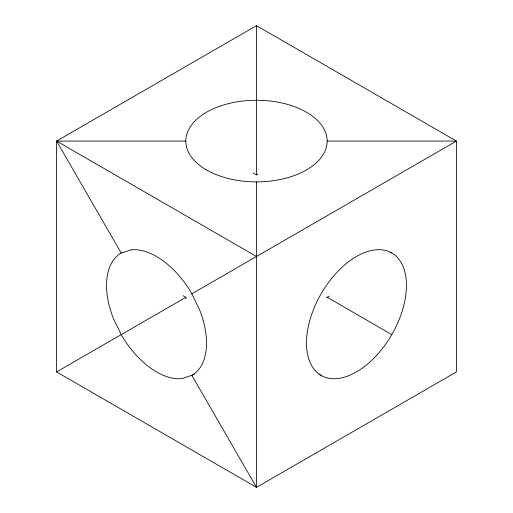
<?xml version="1.0" encoding="UTF-8"?>
<svg xmlns="http://www.w3.org/2000/svg" width="513" height="513" viewBox="0 0 513 513"><rect width="100%" height="100%" fill="white"/><g stroke="black" fill="none" stroke-linecap="round" stroke-linejoin="round"><path stroke-width="0.77" d="M185.879 298.899L185.879 297.309L183.128 295.719M121.26 253.101L56.577 141.075L256.5 25.65L456.423 141.075L456.423 371.925L256.5 487.35L56.577 371.925L56.577 141.075L185.815 141.075M253.121 172.964L256.558 174.952L257.936 174.157M56.577 371.925L185.879 297.309M191.817 293.84L456.423 141.075L327.185 141.075M194.44 373.939L191.817 375.317L256.5 487.35L256.5 181.884M326.569 297.655L329.34 296.059M390.425 252.204L391.804 252.999A70.685 40.809 -60 0 1 369.398 362.492A70.685 40.809 -60 0 1 308.185 327.147A70.685 40.809 -60 0 1 391.804 252.999M56.577 141.075L256.5 256.5M327.121 297.239L391.804 334.617M319.054 374.233L321.119 375.426M256.558 174.952L256.5 25.65M130.95 249.863L120.709 253.287A70.685 40.809 60 0 0 113.604 318.971L121.69 335.464A70.685 40.809 60 0 0 182.128 378.562L192.369 375.138A70.685 40.809 60 0 0 199.474 309.454L191.387 292.961A70.685 40.809 60 0 0 130.95 249.863M206.521 169.931A70.685 40.809 0 0 0 324.774 151.636A70.685 40.809 0 0 0 238.205 101.657A70.685 40.809 0 0 0 206.521 169.931"/></g></svg>
